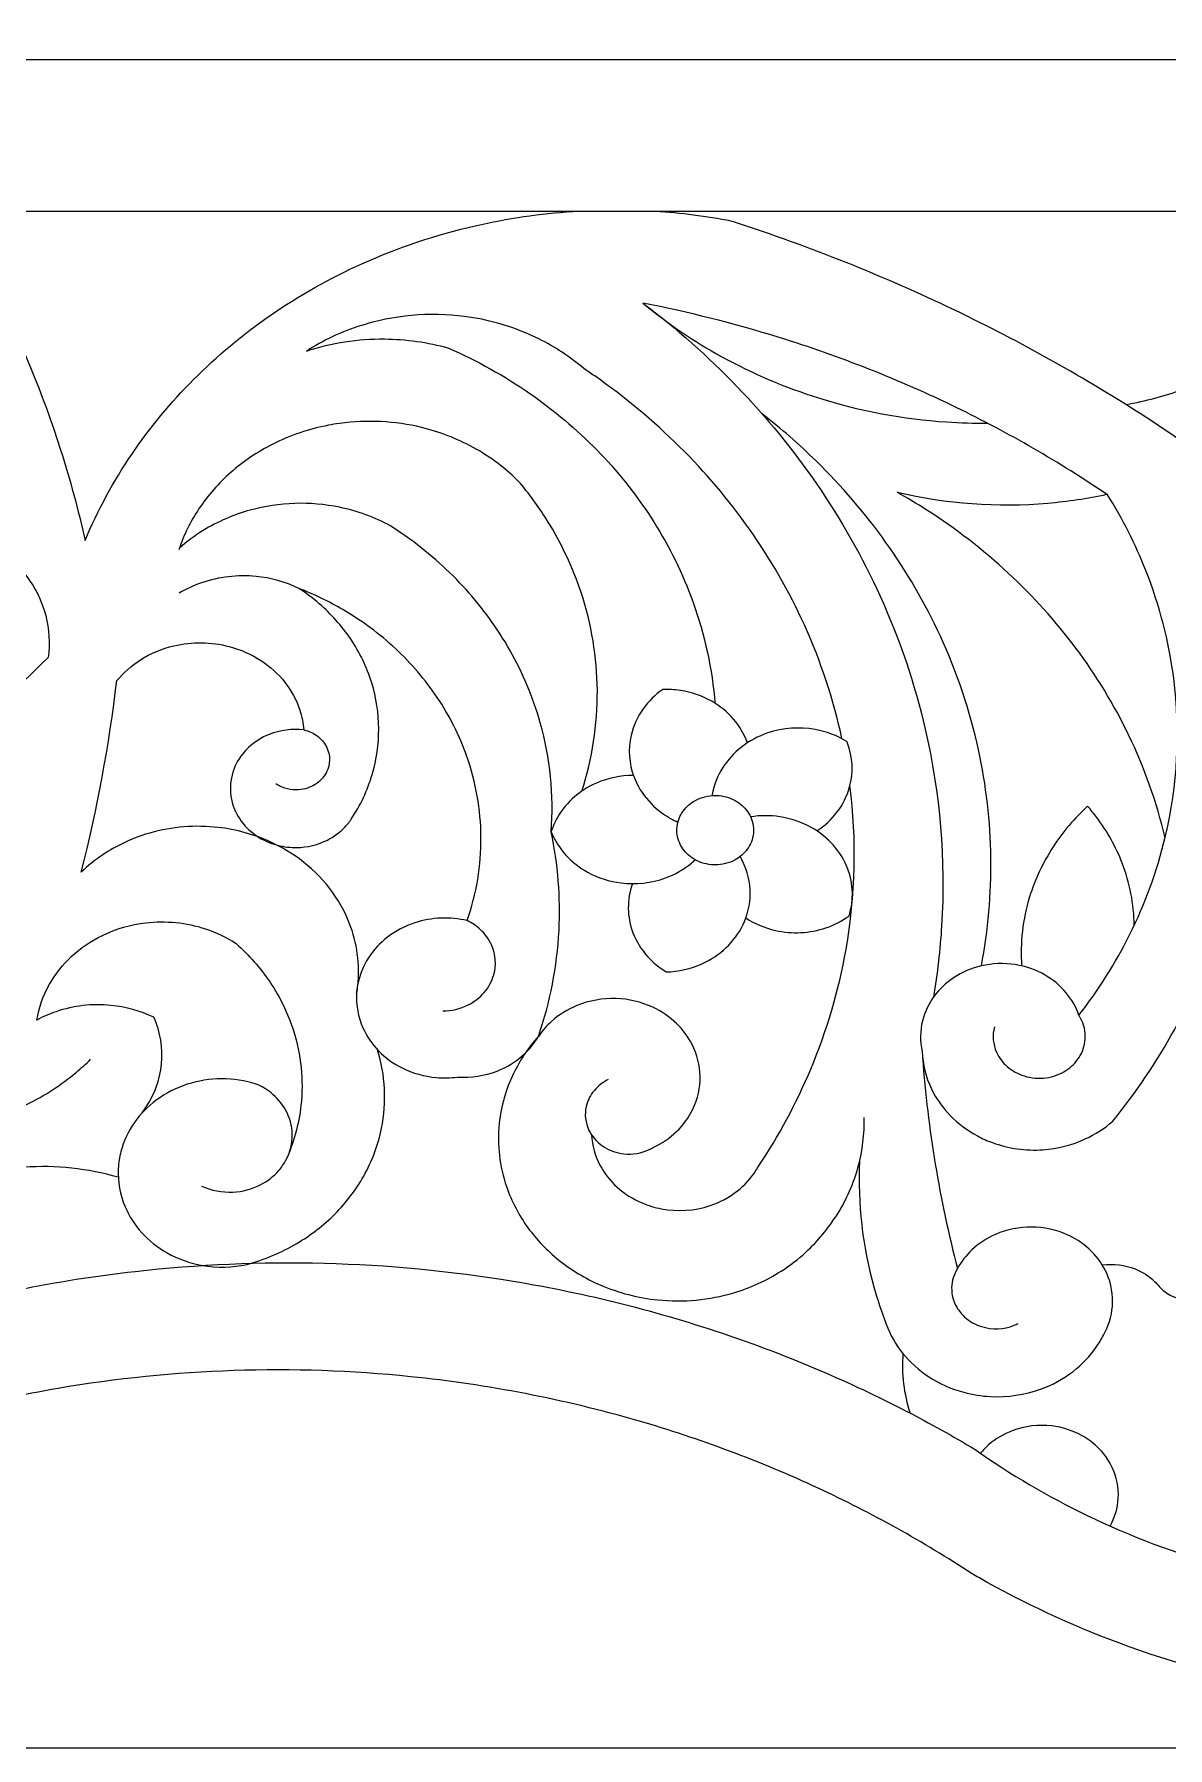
# Model space of a CAD drawing. Header units: millimetres. Extents: x 4600 to 4846, y 410 to 672.
# Drawn here: x 4727.5 to 4768.1, y 550.3 to 611.7 of the extents above; entities that cross this region are included whole.
import ezdxf

# ---------------------------------------------------------------- set-up
doc = ezdxf.new("R2010")
doc.units = ezdxf.units.MM
doc.header["$MEASUREMENT"] = 0
doc.layers.add('SITARA ALL', color=18, linetype='Continuous', true_color=0x000000)

msp = doc.modelspace()

# ---------------------------------------------------------------- linework, layer by layer
at = {"layer": 'SITARA ALL', "lineweight": 9}
for points, knots in [([(4601.51, 672.296), (4601.51, 672.296), (4845.51, 672.296), (4845.51, 672.296), (4845.51, 672.296), (4845.51, 550.296), (4845.51, 550.296), (4845.51, 550.296), (4601.51, 550.296), (4601.51, 550.296), (4601.51, 550.296), (4601.51, 672.296), (4601.51, 672.296)], [0, 0, 0, 0, 0.25, 0.25, 0.25, 0.5, 0.5, 0.5, 0.75, 0.75, 0.75, 1, 1, 1, 1]), ([(4603.512, 565.277), (4603.512, 565.277), (4603.512, 610.796), (4603.512, 610.796), (4603.512, 610.796), (4703.51, 610.796), (4703.51, 610.796), (4703.51, 610.796), (4803.507, 610.796), (4803.507, 610.796), (4803.507, 610.796), (4803.507, 565.277), (4803.507, 565.277)], [0, 0, 0, 0, 0.2, 0.2, 0.2, 0.4, 0.4, 0.4, 0.6, 0.6, 0.6, 1, 1, 1, 1]), ([(4707, 603.001), (4706.746, 603.016), (4706.492, 602.962), (4706.266, 602.847), (4706.093, 602.759), (4705.943, 602.633), (4705.826, 602.478), (4705.708, 602.322), (4705.633, 602.138), (4705.608, 601.944), (4705.604, 601.919), (4705.602, 601.895), (4705.601, 601.87), (4705.589, 601.654), (4705.64, 601.44), (4705.749, 601.253), (4705.845, 601.09), (4705.976, 600.951), (4706.134, 600.846), (4706.319, 600.724), (4706.53, 600.647), (4706.75, 600.622), (4706.788, 600.617), (4706.825, 600.614), (4706.863, 600.613), (4707.003, 600.337), (4707.191, 600.089), (4707.419, 599.88), (4707.668, 599.651), (4707.955, 599.468), (4708.268, 599.34), (4708.687, 599.167), (4709.138, 599.088), (4709.591, 599.109), (4709.885, 599.122), (4710.175, 599.176), (4710.453, 599.27), (4710.964, 599.482), (4711.443, 599.763), (4711.877, 600.106), (4712.279, 600.424), (4712.636, 600.795), (4712.936, 601.21), (4713.043, 601.36), (4713.143, 601.515), (4713.235, 601.675), (4713.545, 602.194), (4713.919, 602.671), (4714.349, 603.097), (4714.804, 603.547), (4715.313, 603.939), (4715.864, 604.264), (4716.486, 604.63), (4717.153, 604.913), (4717.847, 605.106), (4718.881, 605.394), (4719.96, 605.487), (4721.027, 605.381), (4721.217, 605.362), (4721.406, 605.337), (4721.594, 605.305), (4722.235, 605.268), (4722.865, 605.125), (4723.459, 604.88), (4723.936, 604.684), (4724.382, 604.421), (4724.784, 604.099), (4725.155, 603.803), (4725.481, 603.455), (4725.753, 603.066), (4725.852, 602.924), (4725.944, 602.775), (4726.027, 602.623), (4726.987, 600.754), (4727.791, 598.808), (4728.429, 596.806), (4728.769, 595.739), (4729.061, 594.657), (4729.303, 593.563), (4729.757, 594.642), (4730.317, 595.674), (4730.975, 596.642), (4731.63, 597.606), (4732.373, 598.507), (4733.196, 599.332), (4734.037, 600.175), (4734.954, 600.941), (4735.933, 601.619), (4736.972, 602.338), (4738.075, 602.96), (4739.227, 603.478), (4740.532, 604.066), (4741.893, 604.522), (4743.289, 604.841), (4744.439, 605.104), (4745.608, 605.276), (4746.785, 605.353)], [0, 0, 0, 0, 0.030303, 0.030303, 0.030303, 0.060606, 0.060606, 0.060606, 0.090909, 0.090909, 0.090909, 0.121212, 0.121212, 0.121212, 0.151515, 0.151515, 0.151515, 0.181818, 0.181818, 0.181818, 0.212121, 0.212121, 0.212121, 0.242424, 0.242424, 0.242424, 0.272727, 0.272727, 0.272727, 0.30303, 0.30303, 0.30303, 0.333333, 0.333333, 0.333333, 0.363636, 0.363636, 0.363636, 0.393939, 0.393939, 0.393939, 0.424242, 0.424242, 0.424242, 0.454545, 0.454545, 0.454545, 0.484848, 0.484848, 0.484848, 0.515152, 0.515152, 0.515152, 0.545455, 0.545455, 0.545455, 0.575758, 0.575758, 0.575758, 0.606061, 0.606061, 0.606061, 0.636364, 0.636364, 0.636364, 0.666667, 0.666667, 0.666667, 0.69697, 0.69697, 0.69697, 0.727273, 0.727273, 0.727273, 0.757576, 0.757576, 0.757576, 0.787879, 0.787879, 0.787879, 0.818182, 0.818182, 0.818182, 0.848485, 0.848485, 0.848485, 0.878788, 0.878788, 0.878788, 0.909091, 0.909091, 0.909091, 0.939394, 0.939394, 0.939394, 1, 1, 1, 1]), ([(4776.442, 599.93), (4776.748, 600.282), (4776.997, 600.681), (4777.179, 601.111), (4777.405, 601.643), (4777.517, 602.217), (4777.508, 602.795), (4777.498, 603.351), (4777.377, 603.898), (4777.152, 604.407), (4776.965, 604.83), (4776.713, 605.221), (4776.405, 605.567), (4776.267, 605.722), (4776.12, 605.867), (4775.963, 606.003), (4775.673, 605.194), (4775.288, 604.423), (4774.815, 603.705), (4774.354, 603.006), (4773.817, 602.358), (4773.215, 601.776), (4772.591, 601.172), (4771.904, 600.636), (4771.166, 600.178), (4770.363, 599.679), (4769.508, 599.27), (4768.616, 598.957), (4767.964, 598.728), (4767.295, 598.549), (4766.615, 598.423)], [0, 0, 0, 0, 0.090909, 0.090909, 0.090909, 0.181818, 0.181818, 0.181818, 0.272727, 0.272727, 0.272727, 0.363636, 0.363636, 0.363636, 0.454545, 0.454545, 0.454545, 0.545455, 0.545455, 0.545455, 0.636364, 0.636364, 0.636364, 0.727273, 0.727273, 0.727273, 0.818182, 0.818182, 0.818182, 1, 1, 1, 1]), ([(4789.882, 569.688), (4789.062, 572.077), (4788.068, 574.403), (4786.908, 576.647), (4785.784, 578.822), (4784.511, 580.916), (4783.099, 582.917), (4781.722, 584.868), (4780.22, 586.728), (4778.602, 588.485), (4776.966, 590.262), (4775.22, 591.934), (4773.373, 593.491), (4771.463, 595.102), (4769.453, 596.592), (4767.356, 597.951), (4765.147, 599.382), (4762.849, 600.67), (4760.476, 601.809), (4757.915, 603.037), (4755.275, 604.093), (4752.574, 604.969), (4752.574, 604.969), (4752.463, 605.005), (4752.463, 605.005), (4751.565, 605.177), (4750.657, 605.293), (4749.745, 605.353)], [0, 0, 0, 0, 0.1, 0.1, 0.1, 0.2, 0.2, 0.2, 0.3, 0.3, 0.3, 0.4, 0.4, 0.4, 0.5, 0.5, 0.5, 0.6, 0.6, 0.6, 0.7, 0.7, 0.7, 0.8, 0.8, 0.8, 1, 1, 1, 1]), ([(4749.295, 602.067), (4750.175, 601.339), (4751.122, 600.696), (4752.124, 600.146), (4753.227, 599.541), (4754.387, 599.046), (4755.587, 598.67), (4757.08, 598.202), (4758.624, 597.913), (4760.185, 597.808), (4760.67, 597.776), (4761.157, 597.761), (4761.643, 597.763)], [0, 0, 0, 0, 0.2, 0.2, 0.2, 0.4, 0.4, 0.4, 0.6, 0.6, 0.6, 1, 1, 1, 1]), ([(4761.891, 576.132), (4761.811, 575.829), (4761.838, 575.508), (4761.967, 575.222), (4762.056, 575.026), (4762.186, 574.851), (4762.349, 574.71), (4762.528, 574.555), (4762.736, 574.439), (4762.962, 574.37), (4763.215, 574.292), (4763.482, 574.27), (4763.744, 574.306), (4763.998, 574.34), (4764.241, 574.429), (4764.456, 574.567), (4764.641, 574.686), (4764.799, 574.842), (4764.92, 575.026), (4765.051, 575.225), (4765.128, 575.454), (4765.145, 575.692), (4765.163, 575.96), (4765.102, 576.227), (4764.97, 576.46), (4764.954, 576.49), (4764.936, 576.519), (4764.917, 576.547), (4765.619, 577.445), (4766.229, 578.411), (4766.738, 579.43), (4767.294, 580.543), (4767.721, 581.715), (4768.01, 582.924), (4768.457, 584.792), (4768.56, 586.725), (4768.315, 588.63), (4768.144, 589.95), (4767.809, 591.243), (4767.319, 592.481), (4766.945, 593.427), (4766.485, 594.336), (4765.945, 595.198), (4764.215, 596.37), (4762.402, 597.415), (4760.522, 598.328), (4758.473, 599.322), (4756.351, 600.161), (4754.176, 600.836), (4752.572, 601.334), (4750.943, 601.745), (4749.295, 602.067), (4750.497, 601.159), (4751.627, 600.157), (4752.673, 599.072), (4753.719, 597.986), (4754.675, 596.817), (4755.529, 595.574), (4756.401, 594.306), (4757.16, 592.963), (4757.797, 591.562), (4758.492, 590.033), (4759.033, 588.438), (4759.412, 586.802), (4759.947, 584.49), (4760.145, 582.112), (4759.999, 579.744), (4759.947, 578.891), (4759.85, 578.041), (4759.709, 577.198)], [0, 0, 0, 0, 0.041667, 0.041667, 0.041667, 0.083333, 0.083333, 0.083333, 0.125, 0.125, 0.125, 0.166667, 0.166667, 0.166667, 0.208333, 0.208333, 0.208333, 0.25, 0.25, 0.25, 0.291667, 0.291667, 0.291667, 0.333333, 0.333333, 0.333333, 0.375, 0.375, 0.375, 0.416667, 0.416667, 0.416667, 0.458333, 0.458333, 0.458333, 0.5, 0.5, 0.5, 0.541667, 0.541667, 0.541667, 0.583333, 0.583333, 0.583333, 0.625, 0.625, 0.625, 0.666667, 0.666667, 0.666667, 0.708333, 0.708333, 0.708333, 0.75, 0.75, 0.75, 0.791667, 0.791667, 0.791667, 0.833333, 0.833333, 0.833333, 0.875, 0.875, 0.875, 0.916667, 0.916667, 0.916667, 1, 1, 1, 1]), ([(4756.429, 586.456), (4756.126, 587.859), (4755.674, 589.226), (4755.08, 590.533), (4754.534, 591.736), (4753.876, 592.885), (4753.114, 593.964), (4752.367, 595.022), (4751.529, 596.011), (4750.608, 596.922), (4749.668, 597.852), (4748.651, 598.699), (4747.567, 599.456), (4747.437, 599.547), (4747.307, 599.636), (4747.175, 599.724), (4746.682, 600.143), (4746.14, 600.5), (4745.56, 600.787), (4744.868, 601.129), (4744.133, 601.373), (4743.375, 601.514), (4742.122, 601.748), (4740.835, 601.702), (4739.602, 601.38), (4738.892, 601.195), (4738.21, 600.916), (4737.573, 600.551), (4737.461, 600.486), (4737.35, 600.419), (4737.241, 600.349), (4738.141, 600.645), (4739.083, 600.791), (4740.03, 600.783), (4740.807, 600.777), (4741.58, 600.667), (4742.327, 600.457), (4743.349, 600.009), (4744.326, 599.463), (4745.243, 598.829), (4746.109, 598.23), (4746.915, 597.55), (4747.651, 596.797), (4748.369, 596.063), (4749.013, 595.26), (4749.574, 594.399), (4750.154, 593.507), (4750.636, 592.555), (4751.012, 591.56), (4751.452, 590.397), (4751.736, 589.18), (4751.858, 587.942), (4751.865, 587.871), (4751.871, 587.799), (4751.877, 587.727)], [0, 0, 0, 0, 0.052632, 0.052632, 0.052632, 0.105263, 0.105263, 0.105263, 0.157895, 0.157895, 0.157895, 0.210526, 0.210526, 0.210526, 0.263158, 0.263158, 0.263158, 0.315789, 0.315789, 0.315789, 0.368421, 0.368421, 0.368421, 0.421053, 0.421053, 0.421053, 0.473684, 0.473684, 0.473684, 0.526316, 0.526316, 0.526316, 0.578947, 0.578947, 0.578947, 0.631579, 0.631579, 0.631579, 0.684211, 0.684211, 0.684211, 0.736842, 0.736842, 0.736842, 0.789474, 0.789474, 0.789474, 0.842105, 0.842105, 0.842105, 0.894737, 0.894737, 0.894737, 1, 1, 1, 1]), ([(4761.425, 578.315), (4761.913, 580.879), (4761.877, 583.515), (4761.319, 586.065), (4761.013, 587.465), (4760.555, 588.828), (4759.955, 590.13), (4759.409, 591.315), (4758.752, 592.445), (4757.993, 593.506), (4757.249, 594.546), (4756.414, 595.519), (4755.499, 596.413), (4754.887, 597.012), (4754.241, 597.575), (4753.565, 598.1)], [0, 0, 0, 0, 0.166667, 0.166667, 0.166667, 0.333333, 0.333333, 0.333333, 0.5, 0.5, 0.5, 0.666667, 0.666667, 0.666667, 1, 1, 1, 1]), ([(4747.107, 584.577), (4747.484, 585.743), (4747.671, 586.962), (4747.662, 588.187), (4747.651, 589.38), (4747.455, 590.563), (4747.08, 591.695), (4746.782, 592.593), (4746.379, 593.452), (4745.879, 594.255), (4745.591, 594.719), (4745.272, 595.163), (4744.925, 595.586), (4744.514, 596.016), (4744.049, 596.392), (4743.541, 596.704), (4742.97, 597.055), (4742.355, 597.329), (4741.711, 597.516), (4740.771, 597.791), (4739.788, 597.887), (4738.812, 597.799), (4738.548, 597.776), (4738.285, 597.739), (4738.025, 597.689), (4737.334, 597.557), (4736.665, 597.331), (4736.037, 597.015), (4735.492, 596.742), (4734.984, 596.401), (4734.526, 595.999), (4734.092, 595.618), (4733.709, 595.182), (4733.387, 594.701), (4733.082, 594.245), (4732.838, 593.75), (4732.664, 593.229)], [0, 0, 0, 0, 0.076923, 0.076923, 0.076923, 0.153846, 0.153846, 0.153846, 0.230769, 0.230769, 0.230769, 0.307692, 0.307692, 0.307692, 0.384615, 0.384615, 0.384615, 0.461538, 0.461538, 0.461538, 0.538462, 0.538462, 0.538462, 0.615385, 0.615385, 0.615385, 0.692308, 0.692308, 0.692308, 0.769231, 0.769231, 0.769231, 0.846154, 0.846154, 0.846154, 1, 1, 1, 1]), ([(4768.007, 582.909), (4767.706, 584.181), (4767.268, 585.416), (4766.7, 586.593), (4766.172, 587.688), (4765.54, 588.73), (4764.812, 589.703), (4764.087, 590.671), (4763.276, 591.571), (4762.389, 592.392), (4761.478, 593.234), (4760.496, 593.993), (4759.451, 594.661), (4759.11, 594.88), (4758.762, 595.089), (4758.409, 595.289), (4760.177, 594.876), (4761.999, 594.745), (4763.808, 594.901), (4764.518, 594.962), (4765.223, 595.067), (4765.92, 595.216)], [0, 0, 0, 0, 0.125, 0.125, 0.125, 0.25, 0.25, 0.25, 0.375, 0.375, 0.375, 0.5, 0.5, 0.5, 0.625, 0.625, 0.625, 0.75, 0.75, 0.75, 1, 1, 1, 1]), ([(4742.999, 579.936), (4742.379, 580.084), (4741.73, 580.058), (4741.123, 579.861), (4740.768, 579.746), (4740.435, 579.571), (4740.138, 579.343), (4739.873, 579.138), (4739.644, 578.89), (4739.461, 578.608), (4739.269, 578.311), (4739.138, 577.98), (4739.073, 577.633), (4739.055, 577.531), (4739.042, 577.429), (4739.036, 577.326), (4739.011, 576.904), (4739.087, 576.483), (4739.259, 576.098), (4739.396, 575.791), (4739.587, 575.511), (4739.823, 575.271), (4740.067, 575.021), (4740.352, 574.814), (4740.666, 574.658), (4741.048, 574.468), (4741.463, 574.352), (4741.889, 574.315), (4742.143, 574.293), (4742.4, 574.298), (4742.654, 574.332), (4743.136, 574.299), (4743.62, 574.372), (4744.071, 574.547), (4744.4, 574.675), (4744.705, 574.858), (4744.971, 575.089), (4745.202, 575.289), (4745.397, 575.525), (4745.551, 575.789), (4745.973, 577.015), (4746.221, 578.293), (4746.288, 579.588), (4746.347, 580.772), (4746.253, 581.959), (4746.008, 583.119), (4746.108, 584.436), (4745.975, 585.76), (4745.616, 587.031), (4745.359, 587.94), (4744.992, 588.814), (4744.525, 589.634), (4744.082, 590.411), (4743.557, 591.137), (4742.957, 591.8), (4742.351, 592.47), (4741.677, 593.076), (4740.946, 593.608), (4740.718, 593.774), (4740.486, 593.933), (4740.248, 594.084), (4739.676, 594.395), (4739.062, 594.619), (4738.424, 594.75), (4737.365, 594.969), (4736.27, 594.935), (4735.226, 594.649), (4734.63, 594.486), (4734.06, 594.239), (4733.533, 593.916), (4733.232, 593.731), (4732.948, 593.52), (4732.683, 593.287)], [0, 0, 0, 0, 0.04, 0.04, 0.04, 0.08, 0.08, 0.08, 0.12, 0.12, 0.12, 0.16, 0.16, 0.16, 0.2, 0.2, 0.2, 0.24, 0.24, 0.24, 0.28, 0.28, 0.28, 0.32, 0.32, 0.32, 0.36, 0.36, 0.36, 0.4, 0.4, 0.4, 0.44, 0.44, 0.44, 0.48, 0.48, 0.48, 0.52, 0.52, 0.52, 0.56, 0.56, 0.56, 0.6, 0.6, 0.6, 0.64, 0.64, 0.64, 0.68, 0.68, 0.68, 0.72, 0.72, 0.72, 0.76, 0.76, 0.76, 0.8, 0.8, 0.8, 0.84, 0.84, 0.84, 0.88, 0.88, 0.88, 0.92, 0.92, 0.92, 1, 1, 1, 1]), ([(4719.473, 593.172), (4720.275, 593.003), (4721.106, 593.038), (4721.891, 593.273), (4722.352, 593.411), (4722.789, 593.62), (4723.186, 593.892), (4723.294, 593.967), (4723.4, 594.047), (4723.501, 594.132), (4724.103, 594.114), (4724.696, 593.99), (4725.254, 593.765), (4725.689, 593.59), (4726.095, 593.352), (4726.459, 593.058), (4726.8, 592.783), (4727.097, 592.459), (4727.341, 592.096), (4727.593, 591.721), (4727.781, 591.306), (4727.894, 590.868), (4728.021, 590.378), (4728.05, 589.867), (4727.979, 589.366), (4726.818, 588.268), (4725.743, 587.082), (4724.766, 585.817), (4723.769, 584.529), (4722.882, 583.16), (4722.112, 581.724), (4721.3, 580.21), (4720.627, 578.626), (4720.103, 576.991), (4719.483, 575.059), (4719.079, 573.064), (4718.899, 571.043), (4718.821, 570.17), (4718.786, 569.294), (4718.793, 568.417)], [0, 0, 0, 0, 0.071429, 0.071429, 0.071429, 0.142857, 0.142857, 0.142857, 0.214286, 0.214286, 0.214286, 0.285714, 0.285714, 0.285714, 0.357143, 0.357143, 0.357143, 0.428571, 0.428571, 0.428571, 0.5, 0.5, 0.5, 0.571429, 0.571429, 0.571429, 0.642857, 0.642857, 0.642857, 0.714286, 0.714286, 0.714286, 0.785714, 0.785714, 0.785714, 0.857143, 0.857143, 0.857143, 1, 1, 1, 1]), ([(4737.146, 586.773), (4736.726, 586.822), (4736.299, 586.767), (4735.905, 586.611), (4735.63, 586.502), (4735.378, 586.342), (4735.162, 586.14), (4735.087, 586.069), (4735.017, 585.993), (4734.953, 585.913), (4734.773, 585.689), (4734.643, 585.43), (4734.571, 585.153), (4734.467, 584.747), (4734.497, 584.319), (4734.658, 583.932), (4734.683, 583.873), (4734.71, 583.814), (4734.741, 583.757), (4734.869, 583.517), (4735.043, 583.303), (4735.252, 583.127), (4735.481, 582.934), (4735.745, 582.786), (4736.03, 582.691), (4736.256, 582.614), (4736.492, 582.57), (4736.731, 582.56), (4737.12, 582.542), (4737.508, 582.613), (4737.865, 582.768), (4738.133, 582.885), (4738.377, 583.05), (4738.584, 583.257), (4738.68, 583.353), (4738.767, 583.459), (4738.844, 583.572), (4739.173, 584.066), (4739.426, 584.606), (4739.595, 585.175), (4739.912, 586.246), (4739.906, 587.387), (4739.577, 588.455), (4739.402, 589.02), (4739.145, 589.555), (4738.812, 590.044), (4738.497, 590.508), (4738.121, 590.929), (4737.695, 591.295), (4737.464, 591.495), (4737.22, 591.679), (4736.963, 591.845), (4736.481, 592.076), (4735.962, 592.221), (4735.43, 592.272), (4734.771, 592.336), (4734.105, 592.259), (4733.479, 592.045), (4733.198, 591.949), (4732.928, 591.825), (4732.672, 591.674)], [0, 0, 0, 0, 0.047619, 0.047619, 0.047619, 0.095238, 0.095238, 0.095238, 0.142857, 0.142857, 0.142857, 0.190476, 0.190476, 0.190476, 0.238095, 0.238095, 0.238095, 0.285714, 0.285714, 0.285714, 0.333333, 0.333333, 0.333333, 0.380952, 0.380952, 0.380952, 0.428571, 0.428571, 0.428571, 0.47619, 0.47619, 0.47619, 0.52381, 0.52381, 0.52381, 0.571429, 0.571429, 0.571429, 0.619048, 0.619048, 0.619048, 0.666667, 0.666667, 0.666667, 0.714286, 0.714286, 0.714286, 0.761905, 0.761905, 0.761905, 0.809524, 0.809524, 0.809524, 0.857143, 0.857143, 0.857143, 0.904762, 0.904762, 0.904762, 1, 1, 1, 1]), ([(4742.125, 576.702), (4742.439, 576.703), (4742.749, 576.777), (4743.03, 576.917), (4743.251, 577.027), (4743.449, 577.18), (4743.61, 577.367), (4743.767, 577.549), (4743.883, 577.763), (4743.949, 577.994), (4743.949, 577.994), (4743.954, 578.011), (4743.954, 578.011), (4744.046, 578.353), (4744.02, 578.716), (4743.879, 579.041), (4743.783, 579.263), (4743.641, 579.461), (4743.462, 579.624), (4743.324, 579.75), (4743.168, 579.856), (4742.999, 579.936), (4743.333, 580.9), (4743.499, 581.913), (4743.492, 582.932), (4743.483, 583.917), (4743.312, 584.893), (4742.984, 585.822), (4742.721, 586.569), (4742.364, 587.28), (4741.922, 587.938), (4741.495, 588.572), (4740.997, 589.155), (4740.438, 589.676), (4739.86, 590.213), (4739.225, 590.685), (4738.543, 591.082), (4738.037, 591.377), (4737.509, 591.632), (4736.963, 591.845)], [0, 0, 0, 0, 0.071429, 0.071429, 0.071429, 0.142857, 0.142857, 0.142857, 0.214286, 0.214286, 0.214286, 0.285714, 0.285714, 0.285714, 0.357143, 0.357143, 0.357143, 0.428571, 0.428571, 0.428571, 0.5, 0.5, 0.5, 0.571429, 0.571429, 0.571429, 0.642857, 0.642857, 0.642857, 0.714286, 0.714286, 0.714286, 0.785714, 0.785714, 0.785714, 0.857143, 0.857143, 0.857143, 1, 1, 1, 1]), ([(4739.036, 577.326), (4739.164, 578.08), (4739.107, 578.854), (4738.87, 579.582), (4738.71, 580.073), (4738.474, 580.536), (4738.171, 580.955), (4737.878, 581.362), (4737.528, 581.726), (4737.134, 582.036), (4736.746, 582.341), (4736.321, 582.596), (4735.87, 582.794), (4735.255, 583.063), (4734.602, 583.231), (4733.933, 583.291), (4733.105, 583.367), (4732.27, 583.278), (4731.475, 583.03), (4730.93, 582.86), (4730.412, 582.612), (4729.938, 582.294), (4729.662, 582.11), (4729.403, 581.901), (4729.165, 581.67), (4729.741, 583.928), (4730.168, 586.222), (4730.44, 588.537), (4730.681, 588.828), (4730.966, 589.079), (4731.286, 589.281), (4731.656, 589.516), (4732.063, 589.686), (4732.49, 589.786), (4733.141, 589.939), (4733.821, 589.93), (4734.469, 589.761), (4734.879, 589.654), (4735.268, 589.481), (4735.622, 589.248), (4735.943, 589.039), (4736.227, 588.778), (4736.465, 588.478), (4736.701, 588.18), (4736.883, 587.842), (4737.002, 587.48), (4737.078, 587.251), (4737.126, 587.013), (4737.146, 586.773), (4737.337, 586.731), (4737.515, 586.646), (4737.667, 586.523), (4737.805, 586.412), (4737.914, 586.268), (4737.984, 586.105), (4738.1, 585.836), (4738.091, 585.53), (4737.96, 585.268), (4737.96, 585.268), (4737.951, 585.25), (4737.951, 585.25), (4737.872, 585.098), (4737.758, 584.966), (4737.619, 584.865), (4737.45, 584.742), (4737.253, 584.663), (4737.046, 584.635), (4736.784, 584.597), (4736.516, 584.64), (4736.279, 584.757), (4736.232, 584.78), (4736.187, 584.806), (4736.144, 584.835)], [0, 0, 0, 0, 0.04, 0.04, 0.04, 0.08, 0.08, 0.08, 0.12, 0.12, 0.12, 0.16, 0.16, 0.16, 0.2, 0.2, 0.2, 0.24, 0.24, 0.24, 0.28, 0.28, 0.28, 0.32, 0.32, 0.32, 0.36, 0.36, 0.36, 0.4, 0.4, 0.4, 0.44, 0.44, 0.44, 0.48, 0.48, 0.48, 0.52, 0.52, 0.52, 0.56, 0.56, 0.56, 0.6, 0.6, 0.6, 0.64, 0.64, 0.64, 0.68, 0.68, 0.68, 0.72, 0.72, 0.72, 0.76, 0.76, 0.76, 0.8, 0.8, 0.8, 0.84, 0.84, 0.84, 0.88, 0.88, 0.88, 0.92, 0.92, 0.92, 1, 1, 1, 1]), ([(4753.04, 586.308), (4752.927, 586.62), (4752.758, 586.907), (4752.541, 587.158), (4752.319, 587.414), (4752.055, 587.63), (4751.76, 587.797), (4751.412, 587.994), (4751.032, 588.126), (4750.638, 588.186), (4750.428, 588.218), (4750.217, 588.23), (4750.005, 588.223), (4749.736, 588.033), (4749.5, 587.8), (4749.308, 587.532), (4749.102, 587.246), (4748.954, 586.921), (4748.874, 586.577), (4748.759, 586.08), (4748.795, 585.561), (4748.977, 585.084), (4749.097, 584.768), (4749.275, 584.477), (4749.502, 584.225), (4749.727, 583.975), (4749.992, 583.764), (4750.286, 583.6), (4750.372, 583.552), (4750.46, 583.508), (4750.549, 583.468)], [0, 0, 0, 0, 0.090909, 0.090909, 0.090909, 0.181818, 0.181818, 0.181818, 0.272727, 0.272727, 0.272727, 0.363636, 0.363636, 0.363636, 0.454545, 0.454545, 0.454545, 0.545455, 0.545455, 0.545455, 0.636364, 0.636364, 0.636364, 0.727273, 0.727273, 0.727273, 0.818182, 0.818182, 0.818182, 1, 1, 1, 1]), ([(4755.528, 583.153), (4755.805, 583.333), (4756.048, 583.559), (4756.249, 583.821), (4756.456, 584.092), (4756.61, 584.4), (4756.701, 584.728), (4756.844, 585.248), (4756.816, 585.8), (4756.623, 586.303), (4756.616, 586.321), (4756.609, 586.339), (4756.602, 586.357), (4756.255, 586.568), (4755.872, 586.713), (4755.472, 586.785), (4754.904, 586.888), (4754.319, 586.846), (4753.771, 586.662), (4753.424, 586.546), (4753.1, 586.371), (4752.812, 586.145), (4752.554, 585.942), (4752.332, 585.697), (4752.156, 585.42), (4751.968, 585.125), (4751.841, 584.796), (4751.781, 584.452), (4751.781, 584.452), (4751.776, 584.42), (4751.776, 584.42)], [0, 0, 0, 0, 0.090909, 0.090909, 0.090909, 0.181818, 0.181818, 0.181818, 0.272727, 0.272727, 0.272727, 0.363636, 0.363636, 0.363636, 0.454545, 0.454545, 0.454545, 0.545455, 0.545455, 0.545455, 0.636364, 0.636364, 0.636364, 0.727273, 0.727273, 0.727273, 0.818182, 0.818182, 0.818182, 1, 1, 1, 1]), ([(4748.956, 585.14), (4748.501, 585.14), (4748.051, 585.048), (4747.633, 584.868), (4747.312, 584.73), (4747.017, 584.538), (4746.761, 584.301), (4746.522, 584.08), (4746.324, 583.819), (4746.176, 583.53), (4746.108, 583.398), (4746.052, 583.26), (4746.008, 583.119), (4746.132, 582.812), (4746.309, 582.531), (4746.533, 582.288), (4746.762, 582.037), (4747.032, 581.827), (4747.33, 581.666), (4747.697, 581.467), (4748.097, 581.339), (4748.511, 581.289), (4749.048, 581.222), (4749.593, 581.283), (4750.101, 581.468), (4750.44, 581.59), (4750.755, 581.77), (4751.034, 581.999), (4751.08, 582.037), (4751.125, 582.077), (4751.17, 582.118)], [0, 0, 0, 0, 0.090909, 0.090909, 0.090909, 0.181818, 0.181818, 0.181818, 0.272727, 0.272727, 0.272727, 0.363636, 0.363636, 0.363636, 0.454545, 0.454545, 0.454545, 0.545455, 0.545455, 0.545455, 0.636364, 0.636364, 0.636364, 0.727273, 0.727273, 0.727273, 0.818182, 0.818182, 0.818182, 1, 1, 1, 1]), ([(4747.453, 572.261), (4747.476, 571.882), (4747.579, 571.512), (4747.757, 571.177), (4747.915, 570.88), (4748.123, 570.613), (4748.372, 570.388), (4748.636, 570.15), (4748.938, 569.958), (4749.265, 569.82), (4749.486, 569.726), (4749.717, 569.656), (4749.953, 569.611), (4750.536, 569.499), (4751.138, 569.538), (4751.701, 569.725), (4752.055, 569.842), (4752.386, 570.019), (4752.68, 570.249), (4752.942, 570.454), (4753.167, 570.702), (4753.346, 570.982), (4753.374, 571.025), (4753.4, 571.069), (4753.425, 571.114), (4754.163, 572.219), (4754.794, 573.391), (4755.309, 574.615), (4755.889, 575.994), (4756.313, 577.433), (4756.573, 578.906), (4756.915, 580.846), (4756.963, 582.827), (4756.715, 584.781)], [0, 0, 0, 0, 0.083333, 0.083333, 0.083333, 0.166667, 0.166667, 0.166667, 0.25, 0.25, 0.25, 0.333333, 0.333333, 0.333333, 0.416667, 0.416667, 0.416667, 0.5, 0.5, 0.5, 0.583333, 0.583333, 0.583333, 0.666667, 0.666667, 0.666667, 0.75, 0.75, 0.75, 0.833333, 0.833333, 0.833333, 1, 1, 1, 1]), ([(4753.26, 583.18), (4753.259, 583.395), (4753.198, 583.606), (4753.083, 583.789), (4752.98, 583.953), (4752.842, 584.092), (4752.678, 584.196), (4752.482, 584.32), (4752.26, 584.396), (4752.028, 584.417), (4751.981, 584.421), (4751.933, 584.424), (4751.886, 584.424), (4751.637, 584.424), (4751.393, 584.362), (4751.175, 584.244), (4751.002, 584.15), (4750.852, 584.019), (4750.736, 583.86), (4750.616, 583.696), (4750.541, 583.504), (4750.519, 583.302), (4750.514, 583.261), (4750.512, 583.22), (4750.512, 583.18), (4750.513, 582.964), (4750.574, 582.753), (4750.688, 582.57), (4750.791, 582.406), (4750.93, 582.267), (4751.093, 582.163), (4751.289, 582.039), (4751.512, 581.963), (4751.743, 581.942), (4751.791, 581.938), (4751.838, 581.936), (4751.886, 581.936), (4752.134, 581.935), (4752.378, 581.997), (4752.597, 582.115), (4752.77, 582.209), (4752.92, 582.34), (4753.036, 582.499), (4753.155, 582.663), (4753.23, 582.856), (4753.253, 583.058), (4753.257, 583.098), (4753.26, 583.139), (4753.26, 583.18)], [0, 0, 0, 0, 0.0625, 0.0625, 0.0625, 0.125, 0.125, 0.125, 0.1875, 0.1875, 0.1875, 0.25, 0.25, 0.25, 0.3125, 0.3125, 0.3125, 0.375, 0.375, 0.375, 0.4375, 0.4375, 0.4375, 0.5, 0.5, 0.5, 0.5625, 0.5625, 0.5625, 0.625, 0.625, 0.625, 0.6875, 0.6875, 0.6875, 0.75, 0.75, 0.75, 0.8125, 0.8125, 0.8125, 0.875, 0.875, 0.875, 0.9375, 0.9375, 0.9375, 1, 1, 1, 1]), ([(4766.902, 579.768), (4766.892, 580.533), (4766.745, 581.289), (4766.469, 582.002), (4766.242, 582.586), (4765.936, 583.135), (4765.559, 583.635), (4765.456, 583.773), (4765.347, 583.907), (4765.233, 584.037), (4764.761, 583.606), (4764.346, 583.118), (4763.996, 582.583), (4763.632, 582.026), (4763.348, 581.422), (4763.151, 580.786), (4762.905, 579.987), (4762.808, 579.149), (4762.865, 578.315)], [0, 0, 0, 0, 0.142857, 0.142857, 0.142857, 0.285714, 0.285714, 0.285714, 0.428571, 0.428571, 0.428571, 0.571429, 0.571429, 0.571429, 0.714286, 0.714286, 0.714286, 1, 1, 1, 1]), ([(4752.983, 580.034), (4753.307, 579.822), (4753.667, 579.671), (4754.045, 579.587), (4754.645, 579.452), (4755.271, 579.484), (4755.854, 579.68), (4756.149, 579.779), (4756.427, 579.92), (4756.681, 580.1), (4756.856, 580.65), (4756.84, 581.243), (4756.637, 581.783), (4756.519, 582.097), (4756.344, 582.386), (4756.121, 582.638), (4755.895, 582.893), (4755.627, 583.108), (4755.33, 583.274), (4754.979, 583.47), (4754.596, 583.601), (4754.198, 583.66), (4753.852, 583.712), (4753.5, 583.711), (4753.154, 583.657)], [0, 0, 0, 0, 0.111111, 0.111111, 0.111111, 0.222222, 0.222222, 0.222222, 0.333333, 0.333333, 0.333333, 0.444444, 0.444444, 0.444444, 0.555556, 0.555556, 0.555556, 0.666667, 0.666667, 0.666667, 0.777778, 0.777778, 0.777778, 1, 1, 1, 1]), ([(4748.921, 581.262), (4748.716, 580.693), (4748.722, 580.069), (4748.938, 579.503), (4749.058, 579.192), (4749.233, 578.905), (4749.457, 578.657), (4749.654, 578.438), (4749.882, 578.25), (4750.133, 578.099), (4750.575, 578.112), (4751.01, 578.212), (4751.413, 578.393), (4751.733, 578.536), (4752.026, 578.731), (4752.28, 578.972), (4752.523, 579.201), (4752.723, 579.472), (4752.871, 579.771), (4753.045, 580.122), (4753.137, 580.508), (4753.14, 580.899), (4753.142, 581.308), (4753.048, 581.712), (4752.865, 582.077), (4752.838, 582.131), (4752.81, 582.183), (4752.779, 582.235)], [0, 0, 0, 0, 0.1, 0.1, 0.1, 0.2, 0.2, 0.2, 0.3, 0.3, 0.3, 0.4, 0.4, 0.4, 0.5, 0.5, 0.5, 0.6, 0.6, 0.6, 0.7, 0.7, 0.7, 0.8, 0.8, 0.8, 1, 1, 1, 1]), ([(4731.251, 572.936), (4731.51, 573.244), (4731.714, 573.593), (4731.854, 573.97), (4732.054, 574.507), (4732.11, 575.086), (4732.017, 575.651), (4731.97, 575.934), (4731.887, 576.21), (4731.769, 576.472), (4731.284, 576.704), (4730.763, 576.849), (4730.228, 576.901), (4729.564, 576.967), (4728.894, 576.889), (4728.263, 576.674), (4728.027, 576.593), (4727.799, 576.493), (4727.58, 576.375), (4727.652, 576.826), (4727.804, 577.26), (4728.029, 577.658), (4728.238, 578.026), (4728.502, 578.36), (4728.812, 578.648), (4729.143, 578.956), (4729.519, 579.212), (4729.925, 579.408), (4730.415, 579.644), (4730.94, 579.797), (4731.479, 579.859), (4732.199, 579.944), (4732.93, 579.871), (4733.618, 579.644), (4734.005, 579.516), (4734.374, 579.338), (4734.716, 579.116), (4735.178, 578.707), (4735.587, 578.241), (4735.932, 577.729), (4736.293, 577.194), (4736.576, 576.611), (4736.772, 575.996), (4737.049, 575.131), (4737.14, 574.217), (4737.04, 573.314), (4736.964, 572.636), (4736.783, 571.974), (4736.503, 571.352)], [0, 0, 0, 0, 0.058824, 0.058824, 0.058824, 0.117647, 0.117647, 0.117647, 0.176471, 0.176471, 0.176471, 0.235294, 0.235294, 0.235294, 0.294118, 0.294118, 0.294118, 0.352941, 0.352941, 0.352941, 0.411765, 0.411765, 0.411765, 0.470588, 0.470588, 0.470588, 0.529412, 0.529412, 0.529412, 0.588235, 0.588235, 0.588235, 0.647059, 0.647059, 0.647059, 0.705882, 0.705882, 0.705882, 0.764706, 0.764706, 0.764706, 0.823529, 0.823529, 0.823529, 0.882353, 0.882353, 0.882353, 1, 1, 1, 1]), ([(4764.917, 576.547), (4764.815, 576.845), (4764.657, 577.122), (4764.453, 577.363), (4764.244, 577.609), (4763.995, 577.818), (4763.715, 577.98), (4763.382, 578.173), (4763.016, 578.302), (4762.635, 578.36), (4762.232, 578.422), (4761.822, 578.407), (4761.425, 578.315), (4761.071, 578.234), (4760.734, 578.09), (4760.431, 577.89), (4760.162, 577.713), (4759.926, 577.49), (4759.733, 577.231), (4759.537, 576.967), (4759.394, 576.667), (4759.314, 576.348), (4759.224, 575.986), (4759.219, 575.608), (4759.302, 575.244), (4759.319, 574.783), (4759.431, 574.33), (4759.631, 573.914), (4759.802, 573.557), (4760.031, 573.232), (4760.307, 572.949), (4760.593, 572.658), (4760.922, 572.412), (4761.282, 572.221), (4761.455, 572.129), (4761.634, 572.049), (4761.818, 571.982), (4762.398, 571.771), (4763.014, 571.684), (4763.629, 571.727), (4764.155, 571.763), (4764.67, 571.893), (4765.149, 572.113), (4765.505, 572.276), (4765.836, 572.49), (4766.131, 572.749), (4766.964, 573.771), (4767.703, 574.867), (4768.339, 576.023), (4768.693, 576.669), (4769.013, 577.333), (4769.298, 578.012)], [0, 0, 0, 0, 0.055556, 0.055556, 0.055556, 0.111111, 0.111111, 0.111111, 0.166667, 0.166667, 0.166667, 0.222222, 0.222222, 0.222222, 0.277778, 0.277778, 0.277778, 0.333333, 0.333333, 0.333333, 0.388889, 0.388889, 0.388889, 0.444444, 0.444444, 0.444444, 0.5, 0.5, 0.5, 0.555556, 0.555556, 0.555556, 0.611111, 0.611111, 0.611111, 0.666667, 0.666667, 0.666667, 0.722222, 0.722222, 0.722222, 0.777778, 0.777778, 0.777778, 0.833333, 0.833333, 0.833333, 0.888889, 0.888889, 0.888889, 1, 1, 1, 1]), ([(4748.055, 574.241), (4747.863, 574.149), (4747.693, 574.017), (4747.555, 573.855), (4747.413, 573.689), (4747.313, 573.492), (4747.263, 573.279), (4747.198, 572.99), (4747.232, 572.688), (4747.362, 572.422), (4747.389, 572.367), (4747.419, 572.313), (4747.453, 572.261), (4747.568, 572.089), (4747.718, 571.943), (4747.893, 571.831), (4748.11, 571.694), (4748.356, 571.608), (4748.612, 571.581), (4748.923, 571.546), (4749.238, 571.598), (4749.522, 571.73), (4749.571, 571.753), (4749.618, 571.778), (4749.664, 571.806), (4749.973, 571.95), (4750.255, 572.144), (4750.501, 572.38), (4750.742, 572.612), (4750.94, 572.884), (4751.085, 573.185), (4751.262, 573.55), (4751.351, 573.951), (4751.346, 574.356), (4751.339, 574.753), (4751.241, 575.143), (4751.061, 575.496), (4750.918, 575.777), (4750.73, 576.031), (4750.503, 576.249), (4750.253, 576.49), (4749.964, 576.688), (4749.648, 576.834), (4749.234, 577.025), (4748.786, 577.131), (4748.331, 577.145), (4747.849, 577.16), (4747.37, 577.074), (4746.925, 576.892), (4746.593, 576.756), (4746.288, 576.565), (4746.02, 576.327), (4745.842, 576.168), (4745.685, 575.987), (4745.551, 575.789), (4745.192, 575.389), (4744.892, 574.942), (4744.657, 574.459), (4744.385, 573.896), (4744.212, 573.291), (4744.147, 572.67), (4744.069, 571.906), (4744.157, 571.134), (4744.406, 570.408), (4744.588, 569.879), (4744.848, 569.381), (4745.177, 568.929), (4745.49, 568.501), (4745.858, 568.115), (4746.272, 567.783), (4746.727, 567.417), (4747.229, 567.114), (4747.765, 566.882), (4748.423, 566.598), (4749.121, 566.416), (4749.834, 566.345), (4750.748, 566.253), (4751.671, 566.34), (4752.552, 566.601), (4753.151, 566.778), (4753.721, 567.038), (4754.247, 567.373), (4754.564, 567.575), (4754.862, 567.804), (4755.137, 568.059), (4755.57, 568.461), (4755.949, 568.918), (4756.263, 569.419), (4756.596, 569.949), (4756.849, 570.525), (4757.013, 571.129), (4757.168, 571.701), (4757.238, 572.293), (4757.222, 572.885)], [0, 0, 0, 0, 0.03125, 0.03125, 0.03125, 0.0625, 0.0625, 0.0625, 0.09375, 0.09375, 0.09375, 0.125, 0.125, 0.125, 0.15625, 0.15625, 0.15625, 0.1875, 0.1875, 0.1875, 0.21875, 0.21875, 0.21875, 0.25, 0.25, 0.25, 0.28125, 0.28125, 0.28125, 0.3125, 0.3125, 0.3125, 0.34375, 0.34375, 0.34375, 0.375, 0.375, 0.375, 0.40625, 0.40625, 0.40625, 0.4375, 0.4375, 0.4375, 0.46875, 0.46875, 0.46875, 0.5, 0.5, 0.5, 0.53125, 0.53125, 0.53125, 0.5625, 0.5625, 0.5625, 0.59375, 0.59375, 0.59375, 0.625, 0.625, 0.625, 0.65625, 0.65625, 0.65625, 0.6875, 0.6875, 0.6875, 0.71875, 0.71875, 0.71875, 0.75, 0.75, 0.75, 0.78125, 0.78125, 0.78125, 0.8125, 0.8125, 0.8125, 0.84375, 0.84375, 0.84375, 0.875, 0.875, 0.875, 0.90625, 0.90625, 0.90625, 0.9375, 0.9375, 0.9375, 1, 1, 1, 1]), ([(4724.938, 572.591), (4725.733, 572.744), (4726.504, 573.002), (4727.231, 573.358), (4727.859, 573.665), (4728.447, 574.047), (4728.983, 574.497), (4729.162, 574.646), (4729.334, 574.804), (4729.499, 574.968)], [0, 0, 0, 0, 0.25, 0.25, 0.25, 0.5, 0.5, 0.5, 1, 1, 1, 1]), ([(4733.474, 570.424), (4733.826, 570.265), (4734.211, 570.191), (4734.596, 570.21), (4734.946, 570.225), (4735.288, 570.316), (4735.6, 570.476), (4735.845, 570.602), (4736.063, 570.773), (4736.245, 570.98), (4736.345, 571.094), (4736.432, 571.219), (4736.503, 571.352), (4736.657, 571.637), (4736.735, 571.957), (4736.728, 572.28), (4736.721, 572.588), (4736.638, 572.889), (4736.488, 573.157), (4736.356, 573.39), (4736.181, 573.596), (4735.972, 573.762), (4735.809, 573.893), (4735.628, 574), (4735.436, 574.082), (4734.63, 574.333), (4733.768, 574.329), (4732.964, 574.071), (4732.565, 573.943), (4732.189, 573.751), (4731.852, 573.501), (4731.552, 573.279), (4731.289, 573.011), (4731.074, 572.706), (4730.851, 572.391), (4730.687, 572.039), (4730.589, 571.665), (4730.537, 571.463), (4730.505, 571.256), (4730.494, 571.048), (4730.471, 570.58), (4730.554, 570.114), (4730.738, 569.684), (4730.884, 569.342), (4731.086, 569.027), (4731.337, 568.753), (4731.598, 568.466), (4731.903, 568.223), (4732.242, 568.033), (4732.634, 567.811), (4733.062, 567.659), (4733.506, 567.582), (4734.038, 567.488), (4734.582, 567.501), (4735.109, 567.618), (4735.734, 567.788), (4736.333, 568.039), (4736.891, 568.367), (4737.391, 568.661), (4737.852, 569.017), (4738.262, 569.428), (4738.664, 569.831), (4739.01, 570.287), (4739.289, 570.783), (4739.59, 571.318), (4739.806, 571.896), (4739.928, 572.497), (4740.116, 573.431), (4740.068, 574.398), (4739.786, 575.309)], [0, 0, 0, 0, 0.041667, 0.041667, 0.041667, 0.083333, 0.083333, 0.083333, 0.125, 0.125, 0.125, 0.166667, 0.166667, 0.166667, 0.208333, 0.208333, 0.208333, 0.25, 0.25, 0.25, 0.291667, 0.291667, 0.291667, 0.333333, 0.333333, 0.333333, 0.375, 0.375, 0.375, 0.416667, 0.416667, 0.416667, 0.458333, 0.458333, 0.458333, 0.5, 0.5, 0.5, 0.541667, 0.541667, 0.541667, 0.583333, 0.583333, 0.583333, 0.625, 0.625, 0.625, 0.666667, 0.666667, 0.666667, 0.708333, 0.708333, 0.708333, 0.75, 0.75, 0.75, 0.791667, 0.791667, 0.791667, 0.833333, 0.833333, 0.833333, 0.875, 0.875, 0.875, 0.916667, 0.916667, 0.916667, 1, 1, 1, 1]), ([(4716.061, 563.133), (4718.232, 564.153), (4720.478, 565.006), (4722.779, 565.685), (4725.496, 566.487), (4728.279, 567.05), (4731.094, 567.367), (4735.604, 567.876), (4740.163, 567.758), (4744.641, 567.018), (4747.269, 566.583), (4749.857, 565.931), (4752.378, 565.069), (4754.565, 564.322), (4756.695, 563.413), (4758.748, 562.351), (4759.578, 561.922), (4760.395, 561.466), (4761.197, 560.986), (4762.467, 560.089), (4763.81, 559.298), (4765.211, 558.623), (4766.778, 557.867), (4768.409, 557.253), (4770.086, 556.786), (4772.182, 556.203), (4774.334, 555.848), (4776.507, 555.727), (4779.164, 555.577), (4781.828, 555.776), (4784.433, 556.32), (4786.226, 556.693), (4787.981, 557.232), (4789.674, 557.929), (4791.153, 558.538), (4792.577, 559.27), (4793.933, 560.117), (4794.921, 560.735), (4795.868, 561.414), (4796.769, 562.153), (4797.082, 562.459), (4797.347, 562.811), (4797.553, 563.198), (4797.784, 563.633), (4797.933, 564.108), (4797.991, 564.598), (4798.061, 565.21), (4797.986, 565.83), (4797.769, 566.408), (4797.738, 566.491), (4797.705, 566.573), (4797.668, 566.654), (4797.488, 567.051), (4797.248, 567.418), (4796.956, 567.741), (4796.653, 568.076), (4796.302, 568.364), (4795.915, 568.596), (4795.476, 568.859), (4794.999, 569.053), (4794.501, 569.171), (4794.189, 569.245), (4793.87, 569.29), (4793.55, 569.305), (4793.96, 569.276), (4794.36, 569.17), (4794.731, 568.992), (4795.036, 568.845), (4795.315, 568.646), (4795.554, 568.405), (4795.784, 568.173), (4795.969, 567.901), (4796.102, 567.603), (4796.268, 567.228), (4796.339, 566.817), (4796.308, 566.409), (4796.286, 566.136), (4796.221, 565.869), (4796.113, 565.617), (4795.987, 565.325), (4795.81, 565.058), (4795.591, 564.828), (4795.36, 564.587), (4795.091, 564.386), (4794.794, 564.235), (4794.421, 564.045), (4794.015, 563.929), (4793.599, 563.894), (4793.098, 563.851), (4792.595, 563.923), (4792.127, 564.104), (4791.897, 564.194), (4791.678, 564.311), (4791.476, 564.453), (4791.12, 564.686), (4790.801, 564.972), (4790.531, 565.301), (4790.261, 565.629), (4790.047, 565.999), (4789.898, 566.397), (4789.777, 566.72), (4789.702, 567.059), (4789.677, 567.404), (4789.572, 568.177), (4789.644, 568.964), (4789.888, 569.705), (4790.058, 570.224), (4790.306, 570.714), (4790.623, 571.159), (4790.932, 571.593), (4791.299, 571.983), (4791.713, 572.318), (4792.151, 572.672), (4792.634, 572.967), (4793.15, 573.193), (4793.223, 573.225), (4793.297, 573.256), (4793.37, 573.286), (4794.065, 573.561), (4794.8, 573.72), (4795.547, 573.757), (4796.384, 573.799), (4797.222, 573.688), (4798.019, 573.429), (4798.593, 573.242), (4799.138, 572.976), (4799.638, 572.639), (4800.008, 572.39), (4800.349, 572.101), (4800.655, 571.777), (4801.187, 571.29), (4801.659, 570.742), (4802.062, 570.144), (4802.483, 569.519), (4802.821, 568.841), (4803.065, 568.129), (4803.378, 567.219), (4803.527, 566.261), (4803.508, 565.3), (4803.488, 564.384), (4803.315, 563.478), (4802.996, 562.619), (4802.737, 561.921), (4802.389, 561.259), (4801.961, 560.651), (4801.549, 560.066), (4801.071, 559.531), (4800.536, 559.057), (4800.474, 559.002), (4800.411, 558.948), (4800.348, 558.894), (4798.995, 557.859), (4797.565, 556.929), (4796.07, 556.113), (4794.412, 555.207), (4792.683, 554.439), (4790.899, 553.816), (4788.837, 553.095), (4786.714, 552.563), (4784.555, 552.229), (4780.558, 551.608), (4776.484, 551.656), (4772.503, 552.37), (4770.406, 552.746), (4768.345, 553.309), (4766.348, 554.052), (4764.616, 554.696), (4762.938, 555.479), (4761.332, 556.392), (4761.252, 556.437), (4761.172, 556.483), (4761.093, 556.529), (4759.332, 557.683), (4757.49, 558.708), (4755.58, 559.595), (4753.494, 560.564), (4751.337, 561.371), (4749.127, 562.011), (4746.461, 562.782), (4743.731, 563.312), (4740.969, 563.594), (4736.758, 564.026), (4732.508, 563.883), (4728.335, 563.171), (4725.816, 562.741), (4723.338, 562.102), (4720.925, 561.26), (4720.293, 561.039), (4719.666, 560.804), (4719.045, 560.555), (4719.245, 560.275), (4719.386, 559.957), (4719.459, 559.621), (4719.558, 559.156), (4719.518, 558.672), (4719.344, 558.229), (4719.225, 557.928), (4719.051, 557.652), (4718.832, 557.415), (4718.61, 557.176), (4718.35, 556.976), (4718.061, 556.824), (4717.896, 556.737), (4717.724, 556.665), (4717.546, 556.609), (4716.894, 556.404), (4716.193, 556.411), (4715.546, 556.63), (4715.215, 556.742), (4714.906, 556.911), (4714.634, 557.128), (4714.385, 557.327), (4714.173, 557.567), (4714.008, 557.838), (4713.83, 558.13), (4713.714, 558.455), (4713.667, 558.793), (4713.665, 558.813), (4713.662, 558.833), (4713.66, 558.853)], [0, 0, 0, 0, 0.013514, 0.013514, 0.013514, 0.027027, 0.027027, 0.027027, 0.040541, 0.040541, 0.040541, 0.054054, 0.054054, 0.054054, 0.067568, 0.067568, 0.067568, 0.081081, 0.081081, 0.081081, 0.094595, 0.094595, 0.094595, 0.108108, 0.108108, 0.108108, 0.121622, 0.121622, 0.121622, 0.135135, 0.135135, 0.135135, 0.148649, 0.148649, 0.148649, 0.162162, 0.162162, 0.162162, 0.175676, 0.175676, 0.175676, 0.189189, 0.189189, 0.189189, 0.202703, 0.202703, 0.202703, 0.216216, 0.216216, 0.216216, 0.22973, 0.22973, 0.22973, 0.243243, 0.243243, 0.243243, 0.256757, 0.256757, 0.256757, 0.27027, 0.27027, 0.27027, 0.283784, 0.283784, 0.283784, 0.297297, 0.297297, 0.297297, 0.310811, 0.310811, 0.310811, 0.324324, 0.324324, 0.324324, 0.337838, 0.337838, 0.337838, 0.351351, 0.351351, 0.351351, 0.364865, 0.364865, 0.364865, 0.378378, 0.378378, 0.378378, 0.391892, 0.391892, 0.391892, 0.405405, 0.405405, 0.405405, 0.418919, 0.418919, 0.418919, 0.432432, 0.432432, 0.432432, 0.445946, 0.445946, 0.445946, 0.459459, 0.459459, 0.459459, 0.472973, 0.472973, 0.472973, 0.486486, 0.486486, 0.486486, 0.5, 0.5, 0.5, 0.513514, 0.513514, 0.513514, 0.527027, 0.527027, 0.527027, 0.540541, 0.540541, 0.540541, 0.554054, 0.554054, 0.554054, 0.567568, 0.567568, 0.567568, 0.581081, 0.581081, 0.581081, 0.594595, 0.594595, 0.594595, 0.608108, 0.608108, 0.608108, 0.621622, 0.621622, 0.621622, 0.635135, 0.635135, 0.635135, 0.648649, 0.648649, 0.648649, 0.662162, 0.662162, 0.662162, 0.675676, 0.675676, 0.675676, 0.689189, 0.689189, 0.689189, 0.702703, 0.702703, 0.702703, 0.716216, 0.716216, 0.716216, 0.72973, 0.72973, 0.72973, 0.743243, 0.743243, 0.743243, 0.756757, 0.756757, 0.756757, 0.77027, 0.77027, 0.77027, 0.783784, 0.783784, 0.783784, 0.797297, 0.797297, 0.797297, 0.810811, 0.810811, 0.810811, 0.824324, 0.824324, 0.824324, 0.837838, 0.837838, 0.837838, 0.851351, 0.851351, 0.851351, 0.864865, 0.864865, 0.864865, 0.878378, 0.878378, 0.878378, 0.891892, 0.891892, 0.891892, 0.905405, 0.905405, 0.905405, 0.918919, 0.918919, 0.918919, 0.932432, 0.932432, 0.932432, 0.945946, 0.945946, 0.945946, 0.959459, 0.959459, 0.959459, 0.972973, 0.972973, 0.972973, 1, 1, 1, 1]), ([(4730.494, 570.739), (4729.402, 571.055), (4728.264, 571.177), (4727.13, 571.099), (4726.201, 571.036), (4725.286, 570.839), (4724.414, 570.513), (4723.717, 570.252), (4723.055, 569.907), (4722.441, 569.485), (4721.882, 569.1), (4721.37, 568.649), (4720.917, 568.143), (4720.476, 567.649), (4720.099, 567.101), (4719.794, 566.513), (4719.461, 565.871), (4719.223, 565.184), (4719.087, 564.473), (4719.082, 564.445), (4719.077, 564.416), (4719.071, 564.388)], [0, 0, 0, 0, 0.125, 0.125, 0.125, 0.25, 0.25, 0.25, 0.375, 0.375, 0.375, 0.5, 0.5, 0.5, 0.625, 0.625, 0.625, 0.75, 0.75, 0.75, 1, 1, 1, 1]), ([(4757.061, 571.317), (4756.99, 569.799), (4757.161, 568.28), (4757.569, 566.817), (4757.695, 566.363), (4757.843, 565.915), (4758.013, 565.476), (4758.154, 565.095), (4758.356, 564.74), (4758.613, 564.425), (4758.874, 564.105), (4759.183, 563.826), (4759.53, 563.6), (4759.918, 563.346), (4760.345, 563.155), (4760.794, 563.035), (4761.108, 562.95), (4761.43, 562.899), (4761.755, 562.882), (4762.364, 562.851), (4762.972, 562.941), (4763.546, 563.147), (4763.964, 563.297), (4764.356, 563.511), (4764.708, 563.781), (4765.03, 564.028), (4765.311, 564.322), (4765.543, 564.655), (4765.637, 564.79), (4765.721, 564.931), (4765.796, 565.078), (4765.979, 565.394), (4766.09, 565.747), (4766.12, 566.111), (4766.152, 566.518), (4766.082, 566.926), (4765.915, 567.298), (4765.782, 567.591), (4765.597, 567.858), (4765.368, 568.085), (4765.135, 568.317), (4764.864, 568.507), (4764.567, 568.648), (4764.567, 568.648), (4764.52, 568.67), (4764.52, 568.67), (4764.113, 568.855), (4763.673, 568.952), (4763.226, 568.955), (4762.781, 568.959), (4762.34, 568.87), (4761.931, 568.693), (4761.619, 568.558), (4761.333, 568.37), (4761.085, 568.137), (4760.878, 567.943), (4760.704, 567.717), (4760.569, 567.468), (4760.439, 567.263), (4760.366, 567.027), (4760.359, 566.785), (4760.353, 566.537), (4760.417, 566.292), (4760.543, 566.079), (4760.618, 565.949), (4760.714, 565.832), (4760.825, 565.732), (4760.999, 565.576), (4761.204, 565.46), (4761.427, 565.391), (4761.811, 565.27), (4762.224, 565.286), (4762.598, 565.436), (4762.647, 565.456), (4762.695, 565.478), (4762.742, 565.503)], [0, 0, 0, 0, 0.038462, 0.038462, 0.038462, 0.076923, 0.076923, 0.076923, 0.115385, 0.115385, 0.115385, 0.153846, 0.153846, 0.153846, 0.192308, 0.192308, 0.192308, 0.230769, 0.230769, 0.230769, 0.269231, 0.269231, 0.269231, 0.307692, 0.307692, 0.307692, 0.346154, 0.346154, 0.346154, 0.384615, 0.384615, 0.384615, 0.423077, 0.423077, 0.423077, 0.461538, 0.461538, 0.461538, 0.5, 0.5, 0.5, 0.538462, 0.538462, 0.538462, 0.576923, 0.576923, 0.576923, 0.615385, 0.615385, 0.615385, 0.653846, 0.653846, 0.653846, 0.692308, 0.692308, 0.692308, 0.730769, 0.730769, 0.730769, 0.769231, 0.769231, 0.769231, 0.807692, 0.807692, 0.807692, 0.846154, 0.846154, 0.846154, 0.884615, 0.884615, 0.884615, 0.923077, 0.923077, 0.923077, 1, 1, 1, 1]), ([(4765.756, 567.597), (4766.156, 567.653), (4766.564, 567.603), (4766.939, 567.453), (4767.197, 567.35), (4767.432, 567.199), (4767.631, 567.007), (4767.689, 566.951), (4767.743, 566.892), (4767.793, 566.83), (4767.919, 566.681), (4768.078, 566.562), (4768.256, 566.481), (4768.52, 566.362), (4768.812, 566.324), (4769.097, 566.371), (4769.16, 566.381), (4769.223, 566.396), (4769.285, 566.415), (4769.479, 566.473), (4769.658, 566.573), (4769.808, 566.709), (4769.949, 566.836), (4770.058, 566.995), (4770.125, 567.172), (4770.172, 567.297), (4770.197, 567.429), (4770.197, 567.562)], [0, 0, 0, 0, 0.1, 0.1, 0.1, 0.2, 0.2, 0.2, 0.3, 0.3, 0.3, 0.4, 0.4, 0.4, 0.5, 0.5, 0.5, 0.6, 0.6, 0.6, 0.7, 0.7, 0.7, 0.8, 0.8, 0.8, 1, 1, 1, 1]), ([(4766.035, 558.241), (4766.208, 558.547), (4766.309, 558.889), (4766.329, 559.241), (4766.35, 559.619), (4766.276, 559.995), (4766.114, 560.337), (4765.983, 560.616), (4765.8, 560.867), (4765.576, 561.079), (4765.413, 561.233), (4765.232, 561.366), (4765.037, 561.476), (4764.699, 561.664), (4764.328, 561.784), (4763.945, 561.828), (4763.466, 561.885), (4762.981, 561.826), (4762.53, 561.656), (4762.221, 561.539), (4761.934, 561.368), (4761.685, 561.151), (4761.579, 561.059), (4761.481, 560.958), (4761.392, 560.85)], [0, 0, 0, 0, 0.111111, 0.111111, 0.111111, 0.222222, 0.222222, 0.222222, 0.333333, 0.333333, 0.333333, 0.444444, 0.444444, 0.444444, 0.555556, 0.555556, 0.555556, 0.666667, 0.666667, 0.666667, 0.777778, 0.777778, 0.777778, 1, 1, 1, 1])]:
    msp.add_open_spline(points, degree=3, knots=knots, dxfattribs=at)
for points in [[(4775.706, 605.353), (4775.706, 605.353), (4721.267, 605.353), (4721.267, 605.353)], [(4759.317, 575.018), (4759.503, 572.468), (4759.922, 569.941), (4760.569, 567.468)], [(4758.613, 564.424), (4758.556, 563.702), (4758.644, 562.975), (4758.871, 562.287)]]:
    msp.add_open_spline(points, degree=3, dxfattribs=at)

doc.saveas('drawing.dxf')
